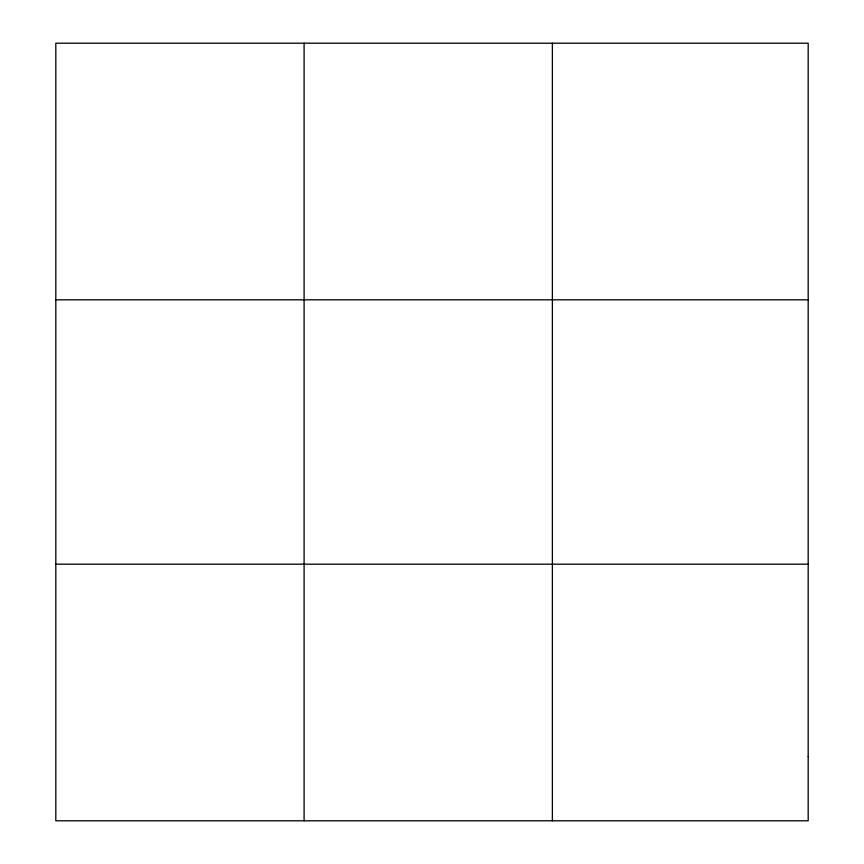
<?xml version="1.0" encoding="UTF-8"?>
<svg xmlns="http://www.w3.org/2000/svg" width="864" height="864" viewBox="0 0 864 864"><rect width="100%" height="100%" fill="white"/><g stroke="black" fill="none" stroke-linecap="round" stroke-linejoin="round"><path stroke-width="1.3" d="M304.096 820.8L304.096 43.2M552.377 820.8L552.377 43.2M55.814 299.808L808.186 299.808M55.814 564.192L808.186 564.192M808.186 756.648L808.186 820.8L55.814 820.8L55.814 43.2L808.186 43.2L808.186 756.648"/></g></svg>
